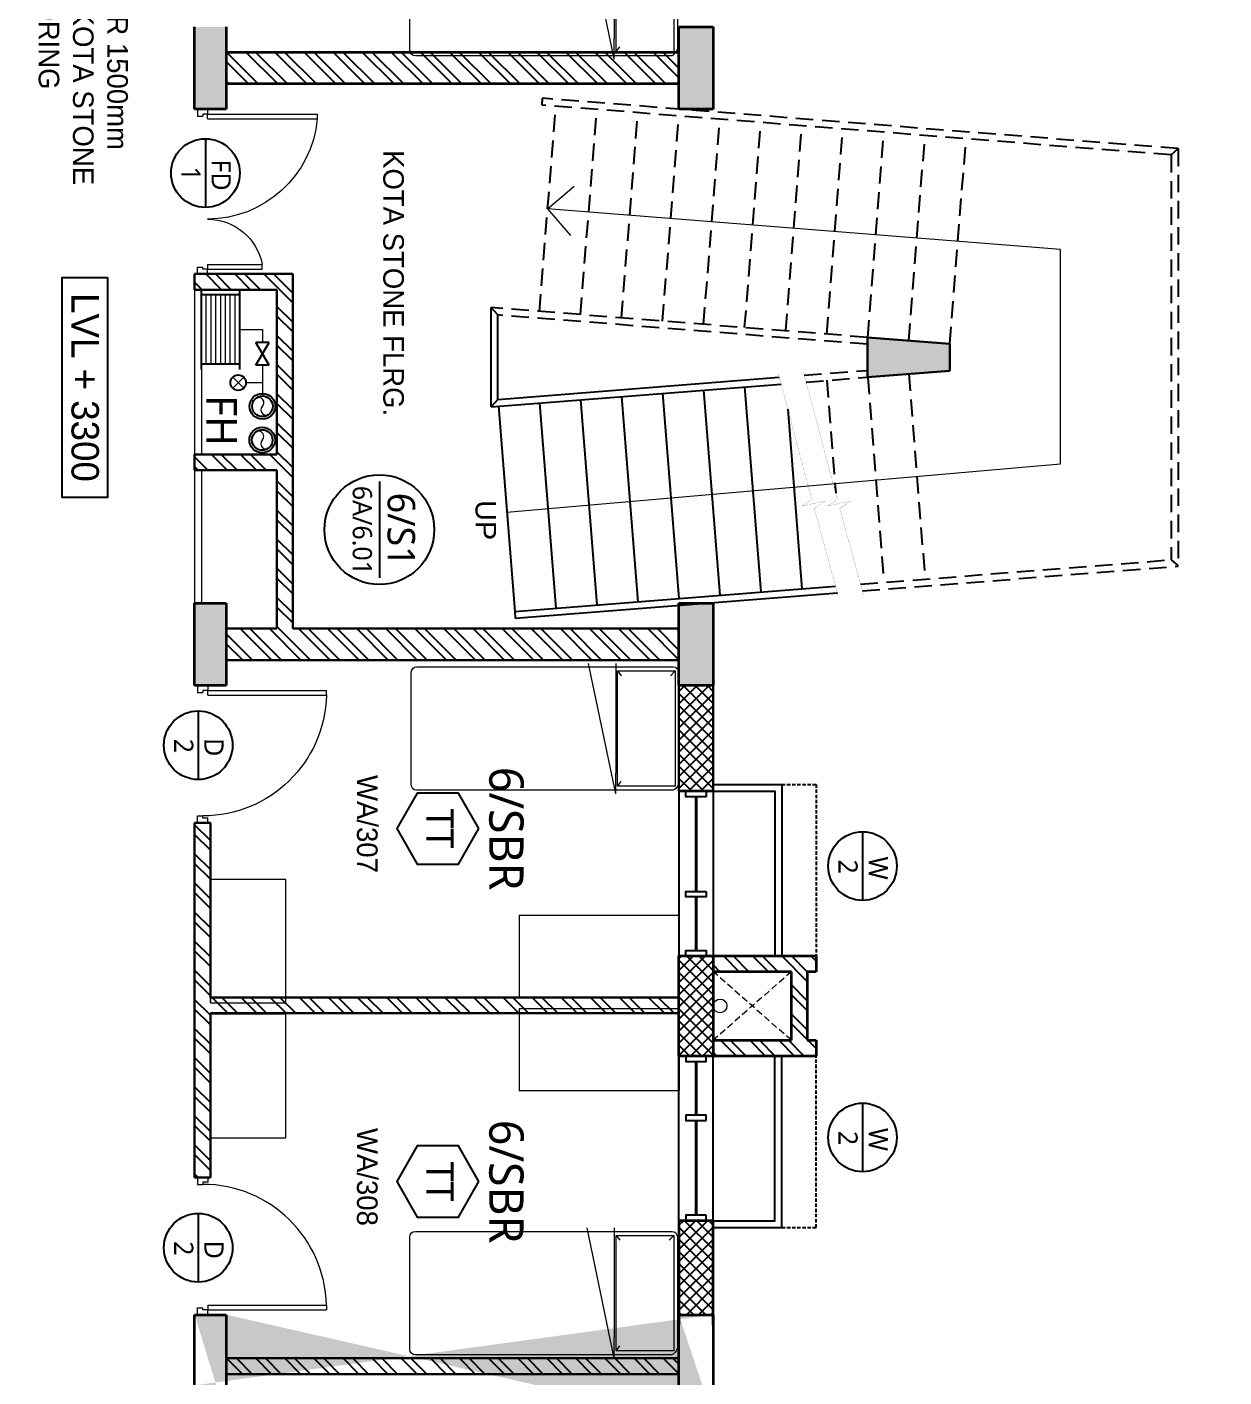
# Model space of a CAD drawing. Header units: millimetres. Extents: x -1127141 to 1597693, y -1835560 to -399335.
# Drawn here: x 1206953 to 1215679, y -523658 to -513819 of the extents above; entities that cross this region are included whole.
import ezdxf
from ezdxf.enums import TextEntityAlignment as Align

# ---------------------------------------------------------------- set-up
doc = ezdxf.new("R2010")
doc.units = ezdxf.units.MM
doc.header["$MEASUREMENT"] = 0
for name, pattern in [('DASHED2', [0.375, 0.25, -0.125]), ('HIDDEN', [0.375, 0.25, -0.125]), ('HIDDEN2', [4.7625, 3.175, -1.5875])]:
    doc.linetypes.add(name, pattern=pattern)
for name, color, linetype in [('A-Anno Tags', 6, 'Continuous'), ('A-Elevation', 4, 'Continuous'), ('A-Steps', 3, 'Continuous'), ('A-Wall Patt', 8, 'Continuous'), ('A-Window', 4, 'Continuous'), ('Anno_Frames', 7, 'Continuous'), ('Anno_Labels', 7, 'Continuous'), ('COLUMN', 5, 'Continuous'), ('S-Conc Patt', 9, 'Continuous')]:
    doc.layers.add(name, color=color, linetype=linetype)
for name, color, linetype, lineweight in [('A-Door', 4, 'Continuous', 9), ('A-Wall Sec', 1, 'Continuous', 30), ('A-WIN', 5, 'Continuous', 25), ('column hatch', 12, 'Continuous', 5), ('E-CABLE TRAY', 32, 'Continuous', 18), ('frntr', 32, 'Continuous', 9), ('rwp', 231, 'Continuous', 5), ('S-Concrete', 40, 'Continuous', 30), ('shaft', 252, 'HIDDEN2', 5), ('STAIR', 3, 'Continuous', 9), ('text', 7, 'Continuous', 9), ('Wall HATCH', 8, 'Continuous', 15)]:
    doc.layers.add(name, color=color, linetype=linetype, lineweight=lineweight)
doc.styles.add('IIITD @ 100', font='trebuc.ttf', dxfattribs={"height": 210})
doc.styles.get("Standard").update_dxf_attribs({"font": 'trebuc.ttf'})
pattern_1 = [(315, (1376062.75, 119140.81), (106.066017, 106.066017), []), (315, (1376062.75, 119070.1), (106.066017, 106.066017), [])]

# ---------------------------------------------------------------- blocks, each defined once
blk = doc.blocks.new('Starting Stair HOSTEL out')
at = {"layer": 'S-Conc Patt', "linetype": 'Continuous'}
blk.add_hatch(color=256, dxfattribs=at).paths.add_polyline_path([(926418.9, 139402.9), (926223.3, 139402.9), (926175.7, 138802.9), (926466.1, 138802.9)])
at = {"layer": 'A-Elevation', "linetype": 'HIDDEN2', "ltscale": 40}
for p, q in [((924800.3, 141066.7), (924433.1, 136435.1)), ((924846.5, 141016.7), (924483, 136431.1)), ((924800.3, 141066.7), (927842.8, 141066.7)), ((924846.5, 141016.7), (924800.3, 141066.7)), ((924846.5, 141016.7), (927796.6, 141016.7)), ((927796.6, 141016.7), (927841.5, 141066.6)), ((927974.7, 138752.5), (927796.6, 141016.7)), ((928023.8, 138766.1), (927842.8, 141066.7)), ((926175.7, 138802.9), (925958.2, 136059.2)), ((926225.9, 138802.9), (926012.3, 136109.2)), ((926452.2, 138342.1), (926416, 138802.9)), ((926501.3, 138355.2), (926466.1, 138802.9)), ((924483, 136431.1), (924433.1, 136435.1))]:
    blk.add_line(p, q, dxfattribs=at)
at = {"layer": 'A-Elevation'}
for p, q in [((928173.1, 136231.7), (927989.1, 138570.3)), ((928222.9, 136235.7), (928038.2, 138583.8)), ((926627.9, 136109.2), (926466.6, 138159.8)), ((926682, 136059.2), (926515.7, 138172.8)), ((928173.1, 136231.7), (928222.9, 136235.7)), ((926012.3, 136109.2), (925958.2, 136059.2)), ((926627.9, 136109.2), (926012.3, 136109.2)), ((926627.9, 136109.2), (926682, 136059.2)), ((926682, 136059.2), (925958.2, 136059.2))]:
    blk.add_line(p, q, dxfattribs=at)
at = {"layer": 'A-Steps', "linetype": 'DASHED2', "ltscale": 500}
for p, q in [((926223.3, 139402.9), (924728, 139521.4)), ((926199.6, 139103.8), (924704.3, 139222.4)), ((926441, 139103.8), (927936.3, 139222.4)), ((926175.9, 138804.8), (924680.6, 138923.3)), ((926464.7, 138804.8), (927960, 138923.3)), ((926152.2, 138505.7), (924656.9, 138624.2)), ((926488.4, 138505.7), (927312.1, 138571)), ((926128.5, 138206.6), (924633.1, 138325.2)), ((926104.7, 137907.6), (924609.4, 138026.1)), ((926081, 137608.5), (924585.7, 137727.1)), ((926057.3, 137309.5), (924562, 137428)), ((926033.6, 137010.4), (924538.3, 137128.9)), ((926009.9, 136711.3), (924514.6, 136829.9)), ((925986.2, 136412.3), (924490.9, 136530.8))]:
    blk.add_line(p, q, dxfattribs=at)
at = {"layer": 'A-Steps'}
for p, q in [((926698, 138221.4), (928007.4, 138325.2)), ((926535.8, 137907.6), (928031.1, 138026.1)), ((926559.5, 137608.5), (928054.8, 137727.1)), ((926583.2, 137309.5), (928078.5, 137428)), ((926606.9, 137010.4), (928102.2, 137128.9)), ((926630.6, 136711.3), (928126, 136829.9)), ((926654.4, 136412.3), (928149.7, 136530.8)), ((926678.1, 136113.2), (928173.4, 136231.8))]:
    blk.add_line(p, q, dxfattribs=at)
at = {"layer": 'S-Concrete', "linetype": 'Continuous'}
for p, q in [((926175.7, 138802.9), (926223.3, 139402.9)), ((926223.3, 139402.9), (926418.9, 139402.9)), ((926466.1, 138802.9), (926418.9, 139402.9)), ((926175.7, 138802.9), (926466.1, 138802.9))]:
    blk.add_line(p, q, dxfattribs=at)
at = {"layer": 'STAIR', "color": 5, "const_width": 1}
for points in [[(926431.4, 138336.6), (927355.9, 138582.7), (927405.2, 138511.2), (927368.3, 138680.8), (927422.4, 138600.4), (928057.9, 138775.4)], [(926431.4, 138150.4), (927355.9, 138396.5), (927405.2, 138325), (927368.3, 138494.6), (927422.4, 138414.2), (928057.9, 138589.3)]]:
    blk.add_lwpolyline(points, dxfattribs=at)
at = {"layer": 'text'}
for p, q in [((925534.9, 140209.8), (925238.5, 136471.5)), ((927098.5, 140209.8), (925534.9, 140209.8)), ((927449.7, 136174.4), (927098.5, 140209.8)), ((925238.5, 136471.5), (925073, 136665.5)), ((925238.5, 136471.5), (925432.5, 136637))]:
    blk.add_line(p, q, dxfattribs=at)
at = {"layer": 'text', "linetype": 'Continuous', "insert": (927362.5, 136095.9), "char_height": 150, "width": 495.151, "attachment_point": 1}
blk.add_mtext('{\\fArial|b0|i0|c0|p34;UP}', dxfattribs=at)
blk = doc.blocks.new('ABL_Door_S - 1000 x 2100-11-3 Second Floor Lvl')
at = {"layer": 'A-Door', "color": 5}
for p, q in [((-500, 37.5), (-450, 37.5)), ((-500, -37.5), (-500, 37.5)), ((-450, 37.5), (-450, -2.5)), ((450, 37.5), (450, -2.5)), ((500, 37.5), (450, 37.5)), ((500, -37.5), (500, 37.5)), ((-500, -37.5), (-465, -37.5)), ((-465, -2.5), (-450, -2.5)), ((-465, -37.5), (-465, -2.5)), ((-430, -37.5), (-465, -37.5)), ((465, -2.5), (450, -2.5)), ((465, -37.5), (465, -2.5)), ((500, -37.5), (465, -37.5))]:
    blk.add_line(p, q, dxfattribs=at)
at = {"layer": 'A-Door', "color": 5, "lineweight": 18}
for p, q in [((-465, -37.5), (-465, -902.5)), ((-430, -37.5), (-430, -902.5)), ((-430, -902.5), (-465, -902.5))]:
    blk.add_line(p, q, dxfattribs=at)
at = {"layer": 'A-Door'}
blk.add_arc((-450.4, -2.3), 900.4, 271.2981, 359.98939, dxfattribs=at)
blk = doc.blocks.new('*U29')
at = {"layer": 'A-Anno Tags'}
blk.add_lwpolyline([(-250, 0), (250, 0)], dxfattribs=at)
blk.add_circle((0, 0), 250, dxfattribs=at)
at = {"layer": 'Anno_Frames', "color": 7}
for tag, rotation, p in [('ENTITY', 359.76079, (14.9, 184.7)), ('ENTITYNO', 0.17569, (4.1, -35.7))]:
    blk.add_attdef(tag, text='', height=140, rotation=rotation, dxfattribs=at).set_placement(p, align=Align.TOP_CENTER)
blk = doc.blocks.new('Room Tag with Finish')
blk.add_lwpolyline([(0, 0), (-2.598, -1.5), (-2.598, -4.5), (0, -6), (2.598, -4.5), (2.598, -1.5)], close=True)
at = {"layer": 'Anno_Frames'}
blk.add_attdef('ROOM_NAME', text='', height=2.5, dxfattribs=at).set_placement((0, 0), align=Align.BOTTOM_CENTER)
blk.add_attdef('FF', text='', height=2, dxfattribs=at).set_placement((0, -1.848), align=Align.TOP_CENTER)
blk = doc.blocks.new('W 1200')
at = {"layer": 'A-Window', "linetype": 'HIDDEN', "ltscale": 100}
for p, q in [((552587.8, 7900.3), (552587.8, 9150.3)), ((552837.8, 7900.3), (552587.8, 7900.3))]:
    blk.add_line(p, q, dxfattribs=at)
at = {"layer": 'A-Window', "color": 2, "lineweight": 40}
for p, q in [((553462.8, 8720.3), (553462.8, 9110.3)), ((553462.8, 7990.3), (553462.8, 8680.3))]:
    blk.add_line(p, q, dxfattribs=at)
at = {"layer": 'A-Window', "color": 5}
for points in [[(553337.8, 7900.3), (552837.8, 7900.3), (552837.8, 9150.3)], [(553337.8, 7950.3), (552887.8, 7950.3), (552887.8, 9150.3)]]:
    blk.add_lwpolyline(points, dxfattribs=at)
at = {"layer": 'A-Window'}
for points in [[(553337.8, 7950.3), (553337.8, 9150.3)], [(553587.8, 7950.3), (553587.8, 9150.3)], [(553387.8, 8680.3), (553387.8, 8720.3), (553537.8, 8720.3), (553537.8, 8680.3), (553387.8, 8680.3)]]:
    blk.add_lwpolyline(points, dxfattribs=at)
for points in [[(553387.8, 9150.3), (553537.8, 9150.3), (553537.8, 9110.3), (553387.8, 9110.3)], [(553387.8, 7990.3), (553537.8, 7990.3), (553537.8, 7950.3), (553387.8, 7950.3)]]:
    blk.add_lwpolyline(points, close=True, dxfattribs=at)
blk = doc.blocks.new('Door 1200')
at = {"layer": 'A-Door', "color": 5, "lineweight": 18}
for p, q in [((524083.6, 16182.3), (524083.6, 16132.3)), ((524083.6, 16182.3), (524158.6, 16182.3)), ((524123.6, 16147.3), (524123.6, 16132.3)), ((524158.6, 16147.3), (524123.6, 16147.3)), ((524158.6, 16182.3), (524158.6, 16147.3)), ((524158.6, 16147.3), (524557.1, 16147.3)), ((524158.6, 16112.3), (524158.6, 16147.3)), ((524557.1, 16147.3), (524557.1, 16112.3)), ((524083.6, 16132.3), (524123.6, 16132.3)), ((524158.6, 16112.3), (524557.1, 16112.3)), ((524083.6, 15032.3), (524123.6, 15032.3)), ((524083.6, 14982.3), (524083.6, 15032.3)), ((524083.6, 14982.3), (524158.6, 14982.3)), ((524123.6, 15017.3), (524123.6, 15032.3)), ((524158.6, 15017.3), (524123.6, 15017.3)), ((524158.6, 15052.3), (524957.9, 15052.4)), ((524158.6, 15052.3), (524158.6, 15017.3)), ((524158.6, 15017.3), (524957.9, 15017.4)), ((524158.6, 14982.3), (524158.6, 15017.3)), ((524957.9, 15017.4), (524957.9, 15052.4))]:
    blk.add_line(p, q, dxfattribs=at)
at = {"layer": 'A-Door', "lineweight": 18}
for centre, radius, start, end in [((524154.5, 16192.8), 410.5, 270.56949, 348.69202), ((524156.8, 14977.8), 804.5, 5.31466, 89.87159)]:
    blk.add_arc(centre, radius, start, end, dxfattribs=at)
blk = doc.blocks.new('f h')
at = {"layer": 'A-WIN'}
for p, q in [((1010874.1, -78569.6), (1010971.8, -78569.6)), ((1010874.1, -78569.6), (1010971.8, -78734.3)), ((1010971.8, -78569.6), (1010874.1, -78734.3)), ((1011088, -78536.1), (1011088, -79119.7)), ((1011088, -78574.9), (1011368, -78574.9)), ((1011368, -78536.1), (1011368, -79119.7)), ((1010874.1, -78734.3), (1010971.8, -78734.3)), ((1011088, -79080.9), (1011368, -79080.9))]:
    blk.add_line(p, q, dxfattribs=at)
at = {"layer": 'A-WIN', "ltscale": 50}
for centre, radius in [((1010925.4, -78023.2), 93.8), ((1010925.4, -78023.2), 75), ((1010923.8, -78269.1), 93.8), ((1010923.8, -78269.1), 75)]:
    blk.add_circle(centre, radius, dxfattribs=at)
at = {"layer": 'A-WIN'}
blk.add_circle((1011100.2, -78441.2), 56.6, dxfattribs=at)
at = {"layer": 'Wall HATCH'}
for p, q in [((1010923, -78569.6), (1010923, -78343.9)), ((1011140.3, -78401.1), (1011060.2, -78481.2)), ((1011140.3, -78481.2), (1011060.2, -78401.1)), ((1010923, -78441.2), (1011043.6, -78441.2)), ((1011123, -78574.9), (1011123, -79080.9)), ((1011158, -78574.9), (1011158, -79080.9)), ((1011193, -78574.9), (1011193, -79080.9)), ((1011228, -78574.9), (1011228, -79080.9)), ((1011263, -78574.9), (1011263, -79080.9)), ((1011298, -78574.9), (1011298, -79080.9)), ((1011333, -78574.9), (1011333, -79080.9)), ((1010923, -78827.9), (1010923, -78734.3)), ((1011088, -78827.9), (1010923, -78827.9))]:
    blk.add_line(p, q, dxfattribs=at)
at = {"layer": 'Wall HATCH', "ltscale": 50}
for centre in [(1010899, -77996.6), (1010897.5, -78242.4)]:
    blk.add_arc(centre, 37.5, 314.62668, 134.62668, dxfattribs=at)
at = {"layer": 'Wall HATCH'}
for centre in [(1010951.7, -78049.9), (1010950.1, -78295.8)]:
    blk.add_arc(centre, 37.5, 134.62668, 314.62668, dxfattribs=at)
blk = doc.blocks.new('Door Tag')
blk.add_line((-3.5, 0), (3.5, 0))
blk.add_circle((0, 0), 4)
blk.add_attdef('DW_NAME', text='', height=2).set_placement((0, 0), align=Align.BOTTOM_CENTER)
blk.add_attdef('SHEET_NO', text='', height=1.4).set_placement((0.053, -0.543), align=Align.TOP_CENTER)
blk = doc.blocks.new('column 2.04')
at = {"layer": 'S-Conc Patt'}
h = blk.add_hatch(color=256, dxfattribs=at)
h.paths.add_polyline_path([(552592.1, -205173.4), (553328.3, -205030.3), (553376, -205275.7), (552639.8, -205418.8)])
h.paths.add_polyline_path([(536924.4, -208475.4), (536876.7, -208230), (537897.6, -208031.5), (537945.3, -208276.9)])
h.paths.add_polyline_path([(549587.4, -206013.9), (549539.7, -205768.5), (550560.6, -205570.1), (550608.3, -205815.5)])
h.paths.add_polyline_path([(546421.7, -206629.3), (546374, -206383.9), (547394.8, -206185.5), (547442.5, -206430.9)])
h.paths.add_polyline_path([(543255.9, -207244.7), (543208.2, -206999.3), (544229.1, -206800.8), (544276.8, -207046.2)])
h.paths.add_polyline_path([(540090.2, -207860), (540042.5, -207614.6), (541063.3, -207416.2), (541111.1, -207661.6)])
h.paths.add_polyline_path([(548001.8, -197856.8), (547954.1, -197611.4), (548975, -197413), (549022.7, -197658.4)])
h.paths.add_polyline_path([(544836.1, -198472.2), (544788.4, -198226.8), (545809.3, -198028.4), (545857, -198273.8)])
h.paths.add_polyline_path([(541669.9, -199085.5), (541622.2, -198840.1), (542643.1, -198641.7), (542690.8, -198887.1)])
h.paths.add_polyline_path([(532172.7, -200931.6), (532125, -200686.2), (533145.9, -200487.8), (533193.6, -200733.2)])
h.paths.add_polyline_path([(535338.4, -200316.2), (535290.7, -200070.8), (536311.6, -199872.4), (536359.3, -200117.8)])
h.paths.add_polyline_path([(538504.2, -199700.9), (538456.5, -199455.5), (539477.4, -199257), (539525.1, -199502.4)])
h.paths.add_polyline_path([(546626.5, -202992.8), (546670.4, -203218.6), (545934.2, -203361.7), (545890.3, -203135.9)])
h.paths.add_polyline_path([(546296.6, -201295.3), (546340.5, -201521.1), (545604.2, -201664.2), (545560.4, -201438.4)])
h.paths.add_polyline_path([(540295, -204223.5), (540338.9, -204449.3), (539602.7, -204592.4), (539558.8, -204366.6)])
h.paths.add_polyline_path([(539965.1, -202526), (540009, -202751.8), (539272.7, -202894.9), (539228.9, -202669.1)])
h.paths.add_polyline_path([(533942.5, -205458.3), (533986.4, -205684.1), (533250.2, -205827.2), (533206.3, -205601.4)])
h.paths.add_polyline_path([(533612.5, -203760.8), (533656.4, -203986.6), (532920.2, -204129.7), (532876.3, -203903.9)])
h.paths.add_polyline_path([(556902.7, -202716.7), (556759.6, -201980.5), (557005, -201932.8), (557148.1, -202669)])
h.paths.add_polyline_path([(529985.3, -212195.3), (529235.6, -212195.3), (529235.6, -211945.3), (529985.3, -211945.3)])
h.paths.add_polyline_path([(526890.4, -212195.3), (526140.4, -212195.3), (526140.4, -211945.3), (526890.4, -211945.3)])
h.paths.add_polyline_path([(523855.4, -212195.3), (523105.4, -212195.3), (523105.4, -211945.3), (523855.4, -211945.3)])
h.paths.add_polyline_path([(552815.8, -201790.4), (552226.8, -201904.9), (552270.7, -202130.7), (552859.7, -202016.2)])
h.paths.add_polyline_path([(556308.4, -199659.2), (556165.2, -198923), (556410.7, -198875.2), (556553.8, -199611.4)])
h.paths.add_polyline_path([(555569.1, -195856.1), (555426, -195119.8), (555671.4, -195072.1), (555814.5, -195808.3)])
h.paths.add_polyline_path([(551214.8, -195938.4), (551656.5, -195852.5), (551700.4, -196078.3), (551258.7, -196164.2)])
h.paths.add_polyline_path([(551805.3, -198400.4), (551719.4, -197958.6), (551945.2, -197914.7), (552031.1, -198356.5)])
h.paths.add_polyline_path([(553548.6, -195943.2), (553462.7, -195501.5), (553688.5, -195457.6), (553774.4, -195899.3)])
h.paths.add_polyline_path([(554330.8, -199967.2), (554244.9, -199525.5), (554470.7, -199481.6), (554556.6, -199923.3)])
h.paths.add_polyline_path([(554150.3, -197832.3), (553708.5, -197918.2), (553664.6, -197692.5), (554106.4, -197606.6)])
h.paths.add_polyline_path([(552331.4, -199901.1), (552417.3, -200342.8), (552191.5, -200386.7), (552105.6, -199945)])
h.paths.add_polyline_path([(527834.8, -199036.2), (527098.5, -199179.3), (527050.8, -198933.9), (527787.1, -198790.8)])
h.paths.add_polyline_path([(530004.6, -204696.4), (529890.2, -204107.4), (530115.9, -204063.6), (530230.4, -204652.5)])
h.paths.add_polyline_path([(529304, -206595), (528567.8, -206738.1), (528523.9, -206512.3), (529260.1, -206369.2)])
h.paths.add_polyline_path([(529884.3, -200145.8), (529148, -200288.9), (529100.3, -200043.5), (529836.6, -199900.4)])
h.paths.add_polyline_path([(528920.4, -212495.3), (528320.4, -212495.3), (528320.4, -212245.3), (528920.4, -212245.3)])
h.paths.add_polyline_path([(523855.4, -212495.3), (523105.4, -212495.3), (523105.4, -212245.3), (523855.4, -212245.3)])
h.paths.add_polyline_path([(531575.4, -212245.3), (532175.4, -212245.3), (532175.4, -212495.3), (531575.4, -212495.3)])
h.paths.add_polyline_path([(526890.4, -212495.3), (526140.4, -212495.3), (526140.4, -212245.3), (526890.4, -212245.3)])
h.paths.add_polyline_path([(528973.9, -204896.8), (528237.7, -205039.9), (528190, -204794.5), (528926.2, -204651.4)])
h.paths.add_polyline_path([(529982.4, -210084.7), (529246.1, -210227.8), (529198.4, -209982.4), (529934.7, -209839.3)])
h.paths.add_polyline_path([(529601.7, -198692.8), (528865.5, -198835.9), (528817.8, -198590.5), (529554, -198447.4)])
h.paths.add_polyline_path([(524292.5, -199724.8), (523556.2, -199867.9), (523508.5, -199622.5), (524244.8, -199479.4)])
h.paths.add_polyline_path([(525435.2, -205584.6), (524699, -205727.7), (524651.2, -205482.3), (525387.5, -205339.2)])
h.paths.add_polyline_path([(534664.8, -209174.5), (533855, -209331.9), (533807.3, -209086.5), (534617.1, -208929.1)])
h.paths.add_polyline_path([(523355.4, -205734.2), (523355.4, -206382.1), (523105.4, -206382.1), (523105.4, -205782.1)])
h.paths.add_polyline_path([(545170.9, -239386), (544420.9, -239386), (544420.9, -239136), (545170.9, -239136)])
h.paths.add_polyline_path([(545170.9, -234106), (544420.9, -234106), (544420.9, -233876), (545170.9, -233876)])
h.paths.add_polyline_path([(545170.9, -230576), (544420.9, -230576), (544420.9, -230326), (545170.9, -230326)])
h.paths.add_polyline_path([(545170.9, -235836), (544420.9, -235836), (544420.9, -235606), (545170.9, -235606)])
h.paths.add_polyline_path([(539910.9, -239386), (539160.9, -239386), (539160.9, -239136), (539910.9, -239136)])
h.paths.add_polyline_path([(539910.9, -234106), (539160.9, -234106), (539160.9, -233876), (539910.9, -233876)])
h.paths.add_polyline_path([(539910.9, -230576), (539160.9, -230576), (539160.9, -230326), (539910.9, -230326)])
h.paths.add_polyline_path([(539910.9, -235836), (539160.9, -235836), (539160.9, -235606), (539910.9, -235606)])
h.paths.add_polyline_path([(534650.9, -234106), (533900.9, -234106), (533900.9, -233876), (534650.9, -233876)])
h.paths.add_polyline_path([(529805.9, -228306), (529055.9, -228306), (529055.9, -228556), (529805.9, -228556)])
h.paths.add_polyline_path([(526140.4, -228306), (526890.4, -228306), (526890.4, -228556), (526140.4, -228556)])
h.paths.add_polyline_path([(523105.4, -228306), (523855.4, -228306), (523855.4, -228556), (523105.4, -228556)])
h.paths.add_polyline_path([(554555.9, -230576), (553955.9, -230576), (553955.9, -230326), (554555.9, -230326)])
h.paths.add_polyline_path([(529880.9, -230326), (529130.9, -230326), (529130.9, -230576), (529880.9, -230576)])
h.paths.add_polyline_path([(534650.9, -230576), (533900.9, -230576), (533900.9, -230326), (534650.9, -230326)])
h.paths.add_polyline_path([(550355.9, -230576), (549755.9, -230576), (549755.9, -230326), (550355.9, -230326)])
h.paths.add_polyline_path([(553955.9, -233876), (554555.9, -233876), (554555.9, -234106), (553955.9, -234106)])
h.paths.add_polyline_path([(550355.9, -234106), (549755.9, -234106), (549755.9, -233876), (550355.9, -233876)])
h.paths.add_polyline_path([(531680.9, -240346), (530930.9, -240346), (530930.9, -240096), (531680.9, -240096)])
h.paths.add_polyline_path([(523355.4, -235856), (523355.4, -235106), (523105.4, -235106), (523105.4, -235856)])
h.paths.add_polyline_path([(526275.9, -235856), (525525.9, -235856), (525525.9, -235606), (526275.9, -235606)])
h.paths.add_polyline_path([(531680.9, -241826), (530930.9, -241826), (530930.9, -241576), (531680.9, -241576)])
h.paths.add_polyline_path([(529880.9, -241826), (529130.9, -241826), (529130.9, -241576), (529880.9, -241576)])
h.paths.add_polyline_path([(529880.9, -235856), (529130.9, -235856), (529130.9, -235606), (529880.9, -235606)])
h.paths.add_polyline_path([(529880.9, -234106), (529130.9, -234106), (529130.9, -233876), (529880.9, -233876)])
h.paths.add_polyline_path([(530930.9, -236206), (530930.9, -235606), (531160.9, -235606), (531160.9, -236206)])
h.paths.add_polyline_path([(552120.9, -236056), (552120.9, -235606), (552350.9, -235606), (552350.9, -236056)])
h.paths.add_polyline_path([(549835.9, -235606), (550285.9, -235606), (550285.9, -235836), (549835.9, -235836)])
h.paths.add_polyline_path([(552120.9, -240096), (552120.9, -239646), (552350.9, -239646), (552350.9, -240096)])
h.paths.add_polyline_path([(549940.9, -240096), (549940.9, -239646), (550170.9, -239646), (550170.9, -240096)])
h.paths.add_polyline_path([(552350.9, -237966), (551900.9, -237966), (551900.9, -237736), (552350.9, -237736)])
h.paths.add_polyline_path([(549940.9, -238076), (549940.9, -237626), (550170.9, -237626), (550170.9, -238076)])
h.paths.add_polyline_path([(554140.9, -236206), (554140.9, -235606), (554370.9, -235606), (554370.9, -236206)])
h.paths.add_polyline_path([(534390.9, -240346), (534390.9, -239596), (534140.9, -239596), (534140.9, -240346)])
h.paths.add_polyline_path([(554120.9, -240095.3), (554120.9, -239495.3), (554370.9, -239495.3), (554370.9, -240095.3)])
h.paths.add_polyline_path([(523105.4, -228006), (523855.4, -228006), (523855.4, -228256), (523105.4, -228256)])
h.paths.add_polyline_path([(532175.4, -228256), (531575.4, -228256), (531575.4, -228006), (532175.4, -228006)])
h.paths.add_polyline_path([(528320.4, -217506), (528920.4, -217506), (528920.4, -217736), (528320.4, -217736)])
h.paths.add_polyline_path([(528920.4, -228256), (528320.4, -228256), (528320.4, -228006), (528920.4, -228006)])
h.paths.add_polyline_path([(528320.4, -222766), (528920.4, -222766), (528920.4, -222996), (528320.4, -222996)])
h.paths.add_polyline_path([(526890.4, -217736), (526290.4, -217736), (526290.4, -217506), (526890.4, -217506)])
h.paths.add_polyline_path([(526890.4, -222996), (526290.4, -222996), (526290.4, -222766), (526890.4, -222766)])
h.paths.add_polyline_path([(526140.4, -228006), (526890.4, -228006), (526890.4, -228256), (526140.4, -228256)])
h.paths.add_polyline_path([(526275.9, -241826), (525525.9, -241826), (525525.9, -241576), (526275.9, -241576)])
h.paths.add_polyline_path([(523355.4, -217321), (523355.4, -217921), (523105.4, -217921), (523105.4, -217321)])
h.paths.add_polyline_path([(523355.4, -222580.7), (523355.4, -223181.4), (523105.4, -223181.4), (523105.4, -222580.7)])
h.paths.add_polyline_path([(532175.4, -217320.3), (532175.4, -217920.3), (531925.4, -217920.3), (531925.4, -217320.3)])
h.paths.add_polyline_path([(532175.4, -222581), (532175.4, -223181), (531925.4, -223181), (531925.4, -222581)])
h.paths.add_polyline_path([(534370.9, -235606), (534370.9, -236356), (534140.9, -236356), (534140.9, -235606)])
edge = h.paths.add_edge_path()
edge.add_line((559890.9, -239386), (559140.9, -239386))
edge.add_line((559140.9, -239136), (559890.9, -239136))
edge.add_line((559140.9, -239386), (559140.9, -239136))
edge.add_line((559890.9, -234106), (559140.9, -234106))
edge.add_line((559140.9, -233876), (559890.9, -233876))
edge.add_line((559140.9, -234106), (559140.9, -233876))
edge.add_line((559890.9, -230576), (559140.9, -230576))
edge.add_line((559140.9, -230326), (559890.9, -230326))
edge.add_line((559140.9, -230576), (559140.9, -230326))
edge.add_line((559890.9, -235836), (559140.9, -235836))
edge.add_line((559140.9, -235606), (559890.9, -235606))
edge.add_line((559140.9, -235836), (559140.9, -235606))
h.paths.add_polyline_path([(570410.9, -234106), (569660.9, -234106), (569660.9, -233876), (570410.9, -233876)])
h.paths.add_polyline_path([(570410.9, -230576), (569660.9, -230576), (569660.9, -230326), (570410.9, -230326)])
h.paths.add_polyline_path([(570170.9, -235606), (570170.9, -236356), (569940.9, -236356), (569940.9, -235606)])
h.paths.add_polyline_path([(565150.9, -239386), (564400.9, -239386), (564400.9, -239136), (565150.9, -239136)])
h.paths.add_polyline_path([(565150.9, -234106), (564400.9, -234106), (564400.9, -233876), (565150.9, -233876)])
h.paths.add_polyline_path([(565150.9, -230576), (564400.9, -230576), (564400.9, -230326), (565150.9, -230326)])
h.paths.add_polyline_path([(565150.9, -235836), (564400.9, -235836), (564400.9, -235606), (565150.9, -235606)])
h.paths.add_polyline_path([(559890.9, -239386), (559140.9, -239386), (559140.9, -239136), (559890.9, -239136)], flags=17)
h.paths.add_polyline_path([(559890.9, -234106), (559140.9, -234106), (559140.9, -233876), (559890.9, -233876)], flags=17)
h.paths.add_polyline_path([(559890.9, -230576), (559140.9, -230576), (559140.9, -230326), (559890.9, -230326)], flags=17)
h.paths.add_polyline_path([(559890.9, -235836), (559140.9, -235836), (559140.9, -235606), (559890.9, -235606)], flags=17)
h.paths.add_polyline_path([(577575.9, -241181), (577575.9, -240581), (577325.9, -240581), (577325.9, -241181)])
h.paths.add_polyline_path([(577575.9, -230576), (576975.9, -230576), (576975.9, -230326), (577575.9, -230326)])
h.paths.add_polyline_path([(573375.9, -230576), (572775.9, -230576), (572775.9, -230326), (573375.9, -230326)])
h.paths.add_polyline_path([(577575.9, -234106), (576975.9, -234106), (576975.9, -233876), (577575.9, -233876)])
h.paths.add_polyline_path([(573375.9, -234106), (572775.9, -234106), (572775.9, -233876), (573375.9, -233876)])
h.paths.add_polyline_path([(577575.9, -236356), (577575.9, -235606), (577325.9, -235606), (577325.9, -236356)])
h.paths.add_polyline_path([(572625.9, -241181), (573375.9, -241181), (573375.9, -240931), (572625.9, -240931)])
h.paths.add_polyline_path([(573375.9, -236356), (573375.9, -235606), (573145.9, -235606), (573145.9, -236356)])
h.paths.add_polyline_path([(569920.9, -241181), (569920.9, -240431), (570170.9, -240431), (570170.9, -241181)])
at = {"layer": 'S-Concrete', "lineweight": 35}
for p, q in [((549755.9, -230576), (549755.9, -230326)), ((549755.9, -230326), (550355.9, -230326)), ((550355.9, -230326), (550355.9, -230576)), ((553955.9, -230576), (553955.9, -230326)), ((553955.9, -230326), (554555.9, -230326)), ((554555.9, -230326), (554555.9, -230576)), ((559140.9, -230576), (559140.9, -230326)), ((559140.9, -230326), (559890.9, -230326)), ((550355.9, -230576), (549755.9, -230576)), ((554555.9, -230576), (553955.9, -230576)), ((559890.9, -230576), (559140.9, -230576)), ((549755.9, -233876), (550355.9, -233876)), ((550355.9, -233876), (550355.9, -234106)), ((553955.9, -234106), (553955.9, -233876)), ((553955.9, -233876), (554555.9, -233876)), ((554555.9, -233876), (554555.9, -234106)), ((559140.9, -234106), (559140.9, -233876)), ((559140.9, -233876), (559890.9, -233876)), ((550355.9, -234106), (549755.9, -234106)), ((554555.9, -234106), (553955.9, -234106)), ((559890.9, -234106), (559140.9, -234106))]:
    blk.add_line(p, q, dxfattribs=at)
blk = doc.blocks.new('table')
at = {"layer": 'frntr'}
for p, q in [((268967.9, -309086.6), (269567.9, -309086.6)), ((268967.9, -309086.6), (268967.9, -310253.5)), ((269567.9, -310254.9), (269567.9, -309086.6)), ((268967.9, -310253.5), (269567.9, -310253.5))]:
    blk.add_line(p, q, dxfattribs=at)
blk = doc.blocks.new('bed')
at = {"layer": 'frntr'}
for p, q in [((268672.9, -306926.9), (268672.9, -308179.2)), ((269532.9, -306886.9), (268712.9, -306886.9)), ((269572.9, -308376.9), (269572.9, -306926.9)), ((269597.9, -308376.9), (268647.9, -308179.2)), ((268672.9, -308179.2), (268672.9, -308376.9)), ((268647.9, -308376.9), (269447.9, -308376.9)), ((268672.9, -308376.9), (268672.9, -308796.9)), ((269542.8, -308390.7), (268702.8, -308390.7)), ((268702.8, -308390.7), (268702.8, -308810.7)), ((268702.8, -308390.7), (268737.9, -308416.9)), ((269597.9, -308376.9), (269447.9, -308376.9)), ((269542.8, -308390.7), (269507.9, -308416.9)), ((269542.8, -308810.7), (269542.8, -308390.7)), ((269572.9, -308796.9), (269572.9, -308376.9)), ((268702.8, -308810.7), (268737.9, -308776.9)), ((268702.8, -308810.7), (269542.8, -308810.7)), ((268712.9, -308836.9), (269509.9, -308836.9))]:
    blk.add_line(p, q, dxfattribs=at)
for centre, radius, start, end in [((268712.9, -306926.9), 40, 90, 180), ((269532.9, -306926.9), 40, 0, 90), ((268712.9, -308796.9), 40, 180, 270), ((269506.4, -308761.8), 75.2, 267.33383, 332.15593)]:
    blk.add_arc(centre, radius, start, end, dxfattribs=at)
blk = doc.blocks.new('wardrobe')
at = {"layer": 'frntr'}
for p, q in [((266249.2, -309334.4), (266799.2, -309334.4)), ((266249.2, -310234.4), (266249.2, -309334.4)), ((266799.2, -310234.4), (266799.2, -309334.4)), ((266799.2, -309334.4), (266799.2, -310234.4)), ((266799.2, -310234.4), (266249.2, -310234.4))]:
    blk.add_line(p, q, dxfattribs=at)
blk = doc.blocks.new('bbbb')
at = {"layer": 'frntr', "rotation": 90}
blk.add_blockref('wardrobe', (-39613.3, -573636), dxfattribs=at)
at = {"layer": 'frntr'}
for name, p in [('bed', (2630, -1404.3)), ('table', (710, 0))]:
    blk.add_blockref(name, p, dxfattribs=at)
blk = doc.blocks.new('aaa')
at = {"layer": 'frntr', "rotation": 90}
blk.add_blockref('wardrobe', (-40626.7, -573636), dxfattribs=at)
at = {"layer": 'frntr'}
for name, p in [('bed', (-1514.5, -1414.3)), ('table', (0, 0))]:
    blk.add_blockref(name, p, dxfattribs=at)

msp = doc.modelspace()

# ---------------------------------------------------------------- hatches: boundary and pattern name
at = {"layer": 'A-Wall Patt'}
h = msp.add_hatch(dxfattribs=at)
h.set_pattern_fill('ANSI32', color=256, scale=400, style=0)
h.set_pattern_definition(pattern_1)
h.paths.add_polyline_path([(1211705.1, -508973.8), (1211705.1, -509088.8), (1211705.2, -509088.8), (1211705.2, -508973.8)])
h.paths.add_polyline_path([(1211705.1, -513888.8), (1211705.1, -514061.3), (1211705.2, -514061.3), (1211705.2, -513888.8)])
h.paths.add_polyline_path([(1212525.1, -511243.8), (1212525.1, -511743.8), (1211955.1, -511743.8), (1211955.1, -511243.8)], flags=16)
h.paths.add_polyline_path([(1208290.2, -510233.8), (1208175.2, -510233.8), (1208175.2, -512818.8), (1208290.2, -512818.8)])
h.paths.add_polyline_path([(1211955.2, -511128.8), (1211955.2, -511858.8), (1212705.1, -511858.8), (1212705.1, -511743.8), (1212640.1, -511743.8), (1212640.1, -511243.8), (1212705.1, -511243.8), (1212705.1, -511128.8)])
h.paths.add_polyline_path([(1211905.1, -511128.8), (1211955.1, -511128.8), (1211955.1, -511128.8)])
h.paths.add_polyline_path([(1211705.2, -511128.8), (1211755.1, -511128.8), (1211755.1, -511128.8)])
h.paths.add_polyline_path([(1211705.2, -511858.8), (1211705.2, -511128.8), (1211705.1, -511128.8), (1211705.1, -511431.3), (1208290.2, -511431.3), (1208290.2, -511546.3), (1211705.1, -511546.3), (1211705.1, -511858.8)])
h = msp.add_hatch(dxfattribs=at)
h.set_pattern_fill('ANSI32', color=256, scale=400, style=0)
h.set_pattern_definition(pattern_1)
h.paths.add_polyline_path([(1211705.2, -514233.8), (1211705.2, -514003.6), (1208405.2, -514004.1), (1208405.2, -514233.8)])
h = msp.add_hatch(dxfattribs=at)
h.set_pattern_fill('ANSI32', color=256, scale=400, style=0)
h.set_pattern_definition(pattern_1)
h.paths.add_polyline_path([(1208890.2, -518203.8), (1208890.2, -515618.8), (1208775.2, -515618.8), (1208175.2, -515618.8), (1208175.2, -515733.8), (1208775.2, -515733.8), (1208775.2, -516933.8), (1208175.2, -516933.8), (1208175.2, -517048.8), (1208775.2, -517048.8), (1208775.2, -518203.8)])
h.paths.add_polyline_path([(1211705.2, -518433.8), (1211705.2, -518203.8), (1208405.2, -518203.8), (1208405.2, -518433.8)])
h.paths.add_polyline_path([(1211705.2, -519388.8), (1211705.2, -518548.8), (1211705.1, -518548.8), (1211705.1, -519388.8)])
h = msp.add_hatch(dxfattribs=at)
h.set_pattern_fill('ANSI32', color=256, scale=400, style=0)
h.set_pattern_definition([(315, (1306002.5, -290140.47), (106.06602, 106.06602), []), (315, (1306002.5, -290211.18), (106.06602, 106.06602), [])])
h.paths.add_polyline_path([(1211705.1, -518433.8), (1211705.1, -518548.8), (1211705.2, -518548.8), (1211705.2, -518433.8)])
h.paths.add_polyline_path([(1211705.1, -523348.8), (1211705.1, -523521.3), (1211705.2, -523521.3), (1211705.2, -523348.8)])
h.paths.add_polyline_path([(1212525.1, -520703.8), (1212525.1, -521203.8), (1211955.1, -521203.8), (1211955.1, -520703.8)], flags=16)
h.paths.add_polyline_path([(1208175.2, -522203.8), (1208290.2, -522203.8), (1208290.2, -519618.8), (1208175.2, -519618.8)])
h.paths.add_polyline_path([(1211705.2, -520588.8), (1211755.1, -520588.8), (1211755.1, -520588.8)])
h.paths.add_polyline_path([(1211705.2, -521318.8), (1211705.2, -520588.8), (1211705.1, -520588.8), (1211705.1, -520891.3), (1208290.2, -520891.3), (1208290.2, -521006.3), (1211705.1, -521006.3), (1211705.1, -521318.8)])
h.paths.add_polyline_path([(1211955.2, -520588.8), (1211955.2, -521318.8), (1212705.1, -521318.8), (1212705.1, -521203.8), (1212640.1, -521203.8), (1212640.1, -520703.8), (1212705.1, -520703.8), (1212705.1, -520588.8)])
h.paths.add_polyline_path([(1211905.1, -520588.8), (1211955.1, -520588.8), (1211955.1, -520588.8)])
h = msp.add_hatch(dxfattribs=at)
h.set_pattern_fill('ANSI37', color=256, scale=500, style=0)
h.set_pattern_definition([(315, (1445308.53, 119140.81), (44.194174, 44.194174), []), (45, (1445308.53, 119140.81), (-44.194174, 44.194174), [])])
h.paths.add_polyline_path([(1211955.1, -519388.8), (1211955.2, -518618.8), (1211705.2, -518618.8), (1211705.1, -519388.8)])
h.paths.add_polyline_path([(1211955.2, -521318.8), (1211955.2, -521203.8), (1211955.1, -521203.8), (1211955.2, -521203.7), (1211955.2, -520957.3, -0.03447), (1211955.2, -520950.4), (1211955.2, -520703.9), (1211955.1, -520703.8), (1211955.2, -520703.8), (1211955.2, -520588.8), (1211705.1, -520588.8), (1211705.1, -521318.8)])
h.paths.add_polyline_path([(1211955.1, -523203.8), (1211955.1, -522518.8), (1211705.1, -522518.8), (1211705.2, -523203.8)])
h.paths.add_polyline_path([(1211955.1, -524648.8), (1211955.1, -523953.8), (1211705.1, -523953.8), (1211705.1, -524648.8)])
h.paths.add_polyline_path([(1211955.1, -526578.8), (1211955.1, -526463.8), (1211955.1, -526463.8), (1211955.1, -526463.8), (1211955.1, -526216.3, -0.024367), (1211955.1, -526211.4), (1211955.2, -525963.9), (1211955.1, -525963.8), (1211955.2, -525963.8), (1211955.2, -525848.8), (1211705.1, -525848.8), (1211705.1, -526578.8)])
h = msp.add_hatch(dxfattribs=at)
h.set_pattern_fill('ANSI32', color=256, scale=400, style=0)
h.set_pattern_definition([(315, (1306002.5, -290118.59), (106.06602, 106.06602), []), (315, (1306002.5, -290189.3), (106.06602, 106.06602), [])])
h.paths.add_polyline_path([(1211705.2, -523636.3), (1211705.2, -523521.3), (1208405.2, -523521.3), (1208405.2, -523636.3)])
h.paths.add_polyline_path([(1211705.2, -524648.8), (1211705.2, -523808.8), (1211705.1, -523808.8), (1211705.1, -524648.8)])
h.paths.add_polyline_path([(1211705.2, -523348.8), (1211705.2, -522518.8), (1211705.1, -522518.8), (1211705.1, -523348.8)])

# ---------------------------------------------------------------- linework, layer by layer
at = {"layer": 'A-Anno Tags'}
msp.add_lwpolyline([(1207539.1, -515645.2), (1207539.1, -517248.8), (1207209, -517248.8), (1207209, -515645.2)], close=True, dxfattribs=at)
at = {"layer": 'A-Door'}
for p, q in [((1208175.2, -515733.8), (1208175.2, -516933.8)), ((1208225.2, -515733.8), (1208225.2, -516933.8)), ((1208175.2, -517048.8), (1208175.2, -518018.8)), ((1208225.2, -517048.8), (1208225.2, -518018.8))]:
    msp.add_line(p, q, dxfattribs=at)
at = {"layer": 'A-Wall Sec', "lineweight": 35}
for p, q in [((1211705.2, -514233.8), (1208405.2, -514233.8)), ((1211955.1, -519388.8), (1211705.1, -519388.8)), ((1211705.1, -521318.8), (1211705.1, -520588.8)), ((1211705.1, -520588.8), (1212705.1, -520588.8)), ((1211955.2, -520588.8), (1211955.2, -521318.8)), ((1212705.1, -520588.8), (1212705.1, -520703.8)), ((1212525.1, -520703.8), (1211955.1, -520703.8)), ((1212525.1, -521203.8), (1212525.1, -520703.8)), ((1212705.1, -520703.8), (1212640.1, -520703.8)), ((1212640.1, -520703.8), (1212640.1, -521203.8)), ((1211955.1, -521203.8), (1212525.1, -521203.8)), ((1212640.1, -521203.8), (1212705.1, -521203.8)), ((1212705.1, -521203.8), (1212705.1, -521318.8)), ((1212705.1, -521318.8), (1211705.1, -521318.8)), ((1211955.1, -522518.8), (1211705.1, -522518.8))]:
    msp.add_line(p, q, dxfattribs=at)
at = {"layer": 'A-Wall Sec'}
for p, q in [((1208775.2, -515618.8), (1208175.2, -515618.8)), ((1208175.2, -515733.8), (1208175.2, -515618.8)), ((1208775.2, -515618.8), (1208890.2, -515618.8)), ((1208890.2, -518203.8), (1208890.2, -515618.8)), ((1208775.2, -515733.8), (1208175.2, -515733.8)), ((1208775.2, -516933.8), (1208775.2, -515733.8)), ((1208775.2, -516933.8), (1208175.2, -516933.8)), ((1208175.2, -517048.8), (1208175.2, -516933.8)), ((1208775.2, -517048.8), (1208175.2, -517048.8)), ((1208775.2, -518203.8), (1208775.2, -517048.8)), ((1208405.2, -518203.8), (1208775.2, -518203.8)), ((1208890.2, -518203.8), (1211705.2, -518203.8)), ((1208405.2, -518433.8), (1211705.1, -518433.8)), ((1211705.1, -519388.8), (1211705.2, -518618.8)), ((1211955.1, -519388.8), (1211955.2, -518618.8)), ((1208175.2, -522203.8), (1208175.2, -519618.8)), ((1208175.2, -519618.8), (1208290.2, -519618.8)), ((1208290.2, -520891.3), (1208290.2, -519618.8)), ((1211705.1, -520891.3), (1208290.2, -520891.3)), ((1211705.1, -521006.3), (1208290.2, -521006.3)), ((1208290.2, -522203.8), (1208290.2, -521006.3)), ((1208175.2, -522203.8), (1208290.2, -522203.8)), ((1211705.1, -523521.3), (1208400.1, -523521.3)), ((1211705.1, -523636.3), (1208400.1, -523636.3))]:
    msp.add_line(p, q, dxfattribs=at)
at = {"layer": 'A-Wall Sec', "lineweight": 35}
for points in [[(1211705.2, -514003.6), (1208405.2, -514004.1)], [(1211705.1, -522518.8), (1211705.2, -523278.8)], [(1211955.1, -523278.8), (1211955.1, -522516.9)]]:
    msp.add_lwpolyline(points, dxfattribs=at)
at = {"layer": 'rwp'}
msp.add_circle((1212005.1, -520953.8), 50, dxfattribs=at)
at = {"layer": 'shaft', "ltscale": 15}
for p, q in [((1212525.1, -520703.8), (1211955.1, -521203.8)), ((1212525.1, -521203.8), (1211955.1, -520703.8))]:
    msp.add_line(p, q, dxfattribs=at)

# ---------------------------------------------------------------- block references
at = {"layer": 'A-Anno Tags'}
ref = msp.add_blockref('Door Tag', (1209522, -517482.4), dxfattribs=dict(at, xscale=100, yscale=100, zscale=100, rotation=270.0000000000001))
ref.add_attrib('DW_NAME', '6/S1', dxfattribs={"layer": 'Anno_Labels', "height": 200, "rotation": 270}).set_placement((1209522, -517482.4), align=Align.BOTTOM_CENTER)
ref.add_attrib('SHEET_NO', '6A/6.01', dxfattribs={"layer": 'Anno_Labels', "height": 140, "rotation": 270}).set_placement((1209467.7, -517487.7), align=Align.TOP_CENTER)
at = {"layer": 'A-Anno Tags', "xscale": 100, "yscale": 100, "zscale": 100, "rotation": 270.0000000000001}
for p in [(1210248, -519661.4), (1210248, -522233.9)]:
    msp.add_blockref('Room Tag with Finish', p, dxfattribs=at).add_auto_attribs({'ROOM_NAME': '6/SBR', 'FF': 'TT'})
at = {"layer": 'A-Door', "xscale": -1, "rotation": 90}
msp.add_blockref('ABL_Door_S - 1000 x 2100-11-3 Second Floor Lvl', (1208233.1, -519118.8), dxfattribs=at)
at = {"layer": 'A-Door', "rotation": 90.00000000000001}
msp.add_blockref('ABL_Door_S - 1000 x 2100-11-3 Second Floor Lvl', (1208233.1, -522703.8), dxfattribs=at)
at = {"layer": 'Anno_Frames', "rotation": 270.0000000000001}
for p, values in [((1208253.8, -514883.5), {'ENTITY': 'FD', 'ENTITYNO': '1'}), ((1208201.4, -519053.4), {'ENTITY': 'D', 'ENTITYNO': '2'}), ((1213043.8, -519934.2), {'ENTITY': 'W', 'ENTITYNO': '2'}), ((1213043.8, -521912), {'ENTITY': 'W', 'ENTITYNO': '2'}), ((1208201.4, -522715.9), {'ENTITY': 'D', 'ENTITYNO': '2'})]:
    msp.add_blockref('*U29', p, dxfattribs=at).add_auto_attribs(values)
at = {"layer": 'COLUMN', "rotation": 270.0000000000001}
msp.add_blockref('column 2.04', (1442281.2, 35937.1), dxfattribs=at)
at = {"layer": 'column hatch', "xscale": -1, "rotation": 180}
msp.add_blockref('Door 1200', (684111.6, -499436.5), dxfattribs=at)
at = {"layer": 'column hatch', "rotation": 180}
msp.add_blockref('W 1200', (1765292.9, -511438.5), dxfattribs=at)
at = {"layer": 'column hatch', "xscale": -1}
msp.add_blockref('W 1200', (1765292.9, -530469.1), dxfattribs=at)
at = {"layer": 'E-CABLE TRAY', "xscale": -1, "rotation": 90}
for name, p in [('bbbb', (901453.3, -241825.9)), ('aaa', (901453.2, -251323.4)), ('bbbb', (901453.2, -251293.4))]:
    msp.add_blockref(name, p, dxfattribs=at)
at = {"layer": 'S-Concrete', "linetype": 'Continuous', "rotation": 270.0000000000001}
msp.add_blockref('Starting Stair HOSTEL out', (1074277, 410094.8), dxfattribs=at)
at = {"layer": 'Wall HATCH', "rotation": 180}
msp.add_blockref('f h', (2219593.2, -594852.2), dxfattribs=at)

# ---------------------------------------------------------------- texts
at = {"layer": 'A-Anno Tags', "attachment_point": 5, "rotation": 270, "style": 'IIITD @ 100'}
for s, insert, char_height, width in [('{\\fCentury Gothic|b0|i0|c0|p34;CORRIDOR 1500mm WIDE WITH KOTA STONE FLOORING}', (1207362.4, -513750.9), 150, 2476.94), ('{\\fCentury Gothic|b0|i0|c0|p34;KOTA STONE FLRG.}', (1209624.2, -515685.6), 150, 2092.677), ('FH', (1208372.7, -516687.4), 225, 2148.003), ('{\\fCentury Gothic|b0|i0|c0|p34;WA/307}', (1209432.6, -519627.2), 150, 739.56), ('{\\fCentury Gothic|b0|i0|c0|p34;WA/308}', (1209432.6, -522199.7), 150, 739.56)]:
    msp.add_mtext(s, dxfattribs=dict(at, insert=insert, char_height=char_height, width=width))
at = {"layer": 'A-Anno Tags', "insert": (1207376.2, -517133.8), "char_height": 200, "attachment_point": 6, "rotation": 270}
msp.add_mtext('{\\fCentury Gothic|b0|i0|c0|p34;LVL + 3300}', dxfattribs=at)

doc.saveas('drawing.dxf')
